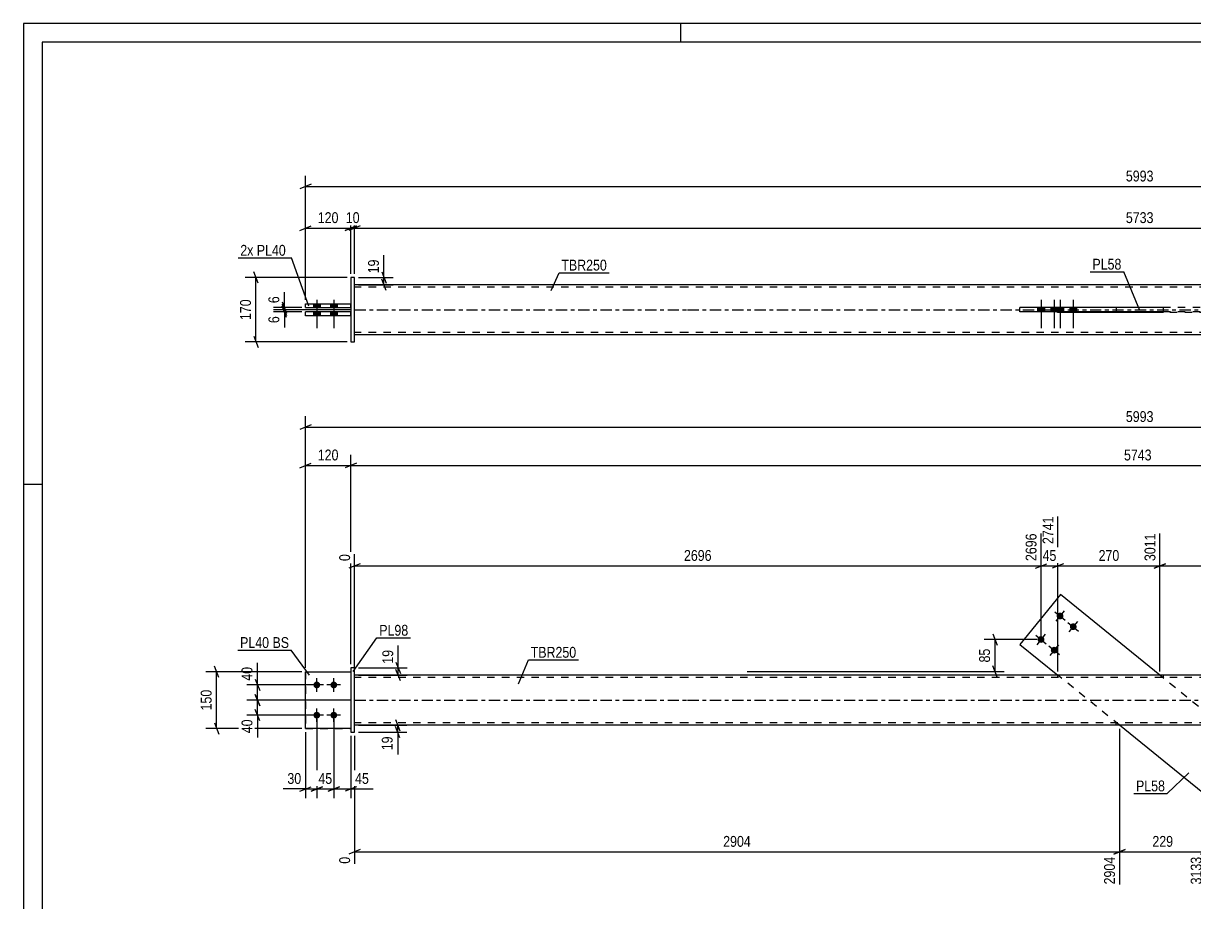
# Model space of a CAD drawing. Header units: millimetres. Extents: x 0 to 594, y 0 to 420.
# Drawn here: x 0 to 309.9, y 187.3 to 420 of the extents above; entities that cross this region are included whole.
import ezdxf

# ---------------------------------------------------------------- set-up
doc = ezdxf.new("R2010")
doc.units = ezdxf.units.MM
doc.linetypes.add('DXK_LINE_DOT2', pattern=[3.9198, 1.9599, -1.9599])
doc.linetypes.add('DXK_LINE_DOT3', pattern=[5.9187, 2.979, -0.9799, 0.9799, -0.9799])
doc.styles.add('Arial Narrow', font='ARIALN.TTF', dxfattribs={"height": 0.2})

# ---------------------------------------------------------------- blocks, each defined once
blk = doc.blocks.new('Unknown-580874827-1129')
at = {"color": 5, "linetype": 'Continuous'}
for p, q in [((594, 420), (0, 420)), ((0, 420), (0, 0)), ((174, 415), (174, 420)), ((589, 415), (5, 415)), ((5, 415), (5, 5)), ((5, 298), (0, 298))]:
    blk.add_line(p, q, dxfattribs=at)
blk = doc.blocks.new('Part-580874827-1928 - 1901')
at = {"color": 2, "linetype": 'Continuous'}
for p, q in [((74.64, 233.42), (74.64, 248.42)), ((74.64, 248.42), (86.64, 248.42)), ((86.64, 233.42), (74.64, 233.42))]:
    blk.add_line(p, q, dxfattribs=at)
at = {"color": 7, "linetype": 'DXK_LINE_DOT2'}
blk.add_line((86.64, 248.42), (86.64, 233.42), dxfattribs=at)
blk = doc.blocks.new('Part-580874827-1912 - 1901')
at = {"color": 2, "linetype": 'Continuous'}
for p, q in [((175.64, 247.52), (87.64, 247.52)), ((415.08, 247.52), (175.74, 247.52)), ((175.64, 234.32), (87.64, 234.32)), ((415.08, 234.32), (175.74, 234.32))]:
    blk.add_line(p, q, dxfattribs=at)
at = {"color": 7, "linetype": 'DXK_LINE_DOT2'}
for p, q in [((87.64, 234.32), (87.64, 247.52)), ((175.64, 246.92), (87.64, 246.92)), ((415.08, 246.92), (175.74, 246.92)), ((273.69, 247.52), (273.69, 246.92)), ((301.61, 247.52), (301.61, 246.92)), ((175.64, 234.92), (87.64, 234.92)), ((415.08, 234.92), (175.74, 234.92)), ((289.22, 234.32), (289.22, 234.92))]:
    blk.add_line(p, q, dxfattribs=at)
at = {"color": 7, "linetype": 'DXK_LINE_DOT3'}
for p, q in [((87.64, 240.92), (175.64, 240.92)), ((175.74, 240.92), (415.08, 240.92))]:
    blk.add_line(p, q, dxfattribs=at)
blk = doc.blocks.new('Part-580874827-1933 - 1901')
at = {"color": 7, "linetype": 'DXK_LINE_DOT2'}
for p, q in [((74.64, 248.42), (74.64, 233.42)), ((74.64, 248.42), (86.64, 248.42)), ((86.64, 248.42), (86.64, 233.42)), ((74.64, 233.42), (86.64, 233.42))]:
    blk.add_line(p, q, dxfattribs=at)
blk = doc.blocks.new('Part-580874827-1938 - 1901')
at = {"color": 2, "linetype": 'Continuous'}
for p, q in [((87.64, 249.42), (86.64, 249.42)), ((86.64, 249.42), (86.64, 232.42)), ((87.64, 232.42), (87.64, 249.42)), ((86.64, 232.42), (87.64, 232.42))]:
    blk.add_line(p, q, dxfattribs=at)
blk = doc.blocks.new('Part-580874827-1943 - 1901')
at = {"color": 2, "linetype": 'Continuous'}
for p, q in [((274.45, 268.87), (263.74, 255.67)), ((300.77, 247.52), (274.45, 268.87)), ((263.74, 255.67), (273.79, 247.52)), ((316.37, 212.96), (290.06, 234.32)), ((327.08, 226.16), (317.03, 234.32)), ((327.08, 226.16), (316.37, 212.96))]:
    blk.add_line(p, q, dxfattribs=at)
at = {"color": 7, "linetype": 'DXK_LINE_DOT2'}
for p, q in [((290.06, 234.32), (273.79, 247.52)), ((317.03, 234.32), (300.77, 247.52))]:
    blk.add_line(p, q, dxfattribs=at)
blk = doc.blocks.new('Bolt-580874827-1945 - 1901')
at = {"linetype": 'Continuous'}
for points in [[(77.64, 244.02, -1), (77.64, 245.82, -1)], [(82.14, 244.02, -1), (82.14, 245.82, -1)], [(77.64, 236.02, -1), (77.64, 237.82, -1)], [(82.14, 236.02, -1), (82.14, 237.82, -1)]]:
    blk.add_hatch(color=1, dxfattribs=at).paths.add_polyline_path(points)
at = {"color": 1, "linetype": 'Continuous'}
for p, q in [((79.44, 244.92), (75.84, 244.92)), ((77.64, 243.12), (77.64, 246.72)), ((83.94, 244.92), (80.34, 244.92)), ((82.14, 243.12), (82.14, 246.72)), ((77.64, 235.12), (77.64, 238.72)), ((82.14, 235.12), (82.14, 238.72)), ((79.44, 236.92), (75.84, 236.92)), ((83.94, 236.92), (80.34, 236.92))]:
    blk.add_line(p, q, dxfattribs=at)
blk = doc.blocks.new('Bolt-580874827-1946 - 1901')
at = {"linetype": 'Continuous'}
for points in [[(274.9, 263.87, -1), (273.77, 262.47, -1)], [(278.4, 261.04, -1), (277.26, 259.64, -1)], [(269.86, 257.66, -1), (268.73, 256.26, -1)], [(273.36, 254.82, -1), (272.22, 253.43, -1)]]:
    blk.add_hatch(color=1, dxfattribs=at).paths.add_polyline_path(points)
at = {"color": 1, "linetype": 'Continuous'}
for p, q in [((272.94, 264.31), (275.73, 262.04)), ((275.47, 264.57), (273.2, 261.78)), ((276.43, 261.47), (279.23, 259.2)), ((278.97, 261.73), (276.7, 258.94)), ((267.9, 258.1), (270.69, 255.83)), ((270.43, 258.36), (268.16, 255.56)), ((271.39, 255.26), (274.19, 252.99)), ((273.92, 255.52), (271.66, 252.73))]:
    blk.add_line(p, q, dxfattribs=at)
blk = doc.blocks.new('Part-580874827-2347 - 2328')
at = {"color": 2, "linetype": 'Continuous'}
for p, q in [((74.64, 342.63), (74.64, 343.63)), ((86.64, 343.63), (74.64, 343.63)), ((86.64, 342.63), (74.64, 342.63))]:
    blk.add_line(p, q, dxfattribs=at)
at = {"color": 7, "linetype": 'DXK_LINE_DOT2'}
blk.add_line((86.64, 342.63), (86.64, 343.63), dxfattribs=at)
blk = doc.blocks.new('Bolt-580874827-2331 - 2328')
at = {"linetype": 'Continuous'}
for points in [[(76.74, 344.83), (78.54, 344.83), (78.54, 345.83), (76.74, 345.83)], [(76.74, 344.83), (78.54, 344.83), (78.54, 345.83), (76.74, 345.83)], [(81.24, 344.83), (83.04, 344.83), (83.04, 345.83), (81.24, 345.83)], [(81.24, 344.83), (83.04, 344.83), (83.04, 345.83), (81.24, 345.83)], [(76.74, 342.63), (78.54, 342.63), (78.54, 343.63), (76.74, 343.63)], [(76.74, 342.63), (78.54, 342.63), (78.54, 343.63), (76.74, 343.63)], [(81.24, 342.63), (83.04, 342.63), (83.04, 343.63), (81.24, 343.63)], [(81.24, 342.63), (83.04, 342.63), (83.04, 343.63), (81.24, 343.63)]]:
    blk.add_hatch(color=1, dxfattribs=at).paths.add_polyline_path(points)
at = {"color": 1, "linetype": 'Continuous'}
for p, q in [((76.74, 345.83), (76.74, 344.83)), ((76.74, 345.83), (76.74, 344.83)), ((77.64, 346.83), (77.64, 339.33)), ((77.64, 346.83), (77.64, 339.33)), ((78.54, 345.83), (78.54, 344.83)), ((78.54, 345.83), (78.54, 344.83)), ((81.24, 345.83), (81.24, 344.83)), ((81.24, 345.83), (81.24, 344.83)), ((82.14, 346.83), (82.14, 339.33)), ((82.14, 346.83), (82.14, 339.33)), ((83.04, 345.83), (83.04, 344.83)), ((83.04, 345.83), (83.04, 344.83)), ((76.74, 343.63), (76.74, 342.63)), ((76.74, 343.63), (76.74, 342.63)), ((78.54, 343.63), (78.54, 342.63)), ((78.54, 343.63), (78.54, 342.63)), ((81.24, 343.63), (81.24, 342.63)), ((81.24, 343.63), (81.24, 342.63)), ((83.04, 343.63), (83.04, 342.63)), ((83.04, 343.63), (83.04, 342.63))]:
    blk.add_line(p, q, dxfattribs=at)
blk = doc.blocks.new('Part-580874827-2336 - 2328')
at = {"color": 2, "linetype": 'Continuous'}
for p, q in [((263.74, 343.63), (263.74, 344.83)), ((301.61, 344.83), (263.74, 344.83)), ((274.45, 343.63), (274.45, 344.83)), ((301.61, 343.63), (263.74, 343.63))]:
    blk.add_line(p, q, dxfattribs=at)
at = {"color": 7, "linetype": 'DXK_LINE_DOT2'}
for p, q in [((327.08, 344.83), (301.61, 344.83)), ((316.37, 343.63), (316.37, 344.83)), ((327.08, 343.63), (327.08, 344.83)), ((327.08, 343.63), (301.61, 343.63))]:
    blk.add_line(p, q, dxfattribs=at)
blk = doc.blocks.new('Part-580874827-2337 - 2328')
at = {"color": 2, "linetype": 'Continuous'}
for p, q in [((87.64, 352.73), (86.64, 352.73)), ((86.64, 352.73), (86.64, 335.73)), ((87.64, 335.73), (87.64, 352.73)), ((86.64, 335.73), (87.64, 335.73))]:
    blk.add_line(p, q, dxfattribs=at)
blk = doc.blocks.new('Part-580874827-2342 - 2328')
at = {"color": 2, "linetype": 'Continuous'}
for p, q in [((74.64, 344.83), (74.64, 345.83)), ((74.64, 345.83), (86.64, 345.83)), ((74.64, 344.83), (86.64, 344.83))]:
    blk.add_line(p, q, dxfattribs=at)
at = {"color": 7, "linetype": 'DXK_LINE_DOT2'}
blk.add_line((86.64, 344.83), (86.64, 345.83), dxfattribs=at)
blk = doc.blocks.new('Part-580874827-2367 - 2328')
at = {"color": 2, "linetype": 'Continuous'}
for p, q in [((175.64, 350.83), (87.64, 350.83)), ((415.08, 350.83), (175.74, 350.83)), ((273.69, 344.93), (273.69, 344.83)), ((273.69, 344.93), (301.61, 344.93)), ((289.22, 344.93), (289.22, 344.83)), ((301.61, 344.93), (301.61, 343.53)), ((273.69, 343.53), (273.69, 343.63)), ((301.61, 343.53), (273.69, 343.53)), ((289.22, 343.53), (289.22, 343.63)), ((87.64, 337.63), (175.64, 337.63)), ((175.74, 337.63), (415.08, 337.63))]:
    blk.add_line(p, q, dxfattribs=at)
at = {"color": 7, "linetype": 'DXK_LINE_DOT2'}
for p, q in [((87.64, 337.63), (87.64, 350.83)), ((175.64, 350.23), (87.64, 350.23)), ((415.08, 350.23), (175.74, 350.23)), ((273.69, 344.83), (273.69, 343.53)), ((289.22, 344.83), (289.22, 343.53)), ((301.61, 344.93), (317.13, 344.93)), ((317.13, 343.53), (301.61, 343.53)), ((175.64, 338.23), (87.64, 338.23)), ((415.08, 338.23), (175.74, 338.23))]:
    blk.add_line(p, q, dxfattribs=at)
at = {"color": 7, "linetype": 'DXK_LINE_DOT3'}
for p, q in [((87.64, 344.23), (175.64, 344.23)), ((175.74, 344.23), (415.08, 344.23))]:
    blk.add_line(p, q, dxfattribs=at)
blk = doc.blocks.new('Bolt-580874827-2373 - 2328')
at = {"linetype": 'Continuous'}
for points in [[(270.2, 344.83), (268.4, 344.83), (268.4, 343.63), (270.2, 343.63)], [(273.69, 344.83), (271.89, 344.83), (271.89, 343.63), (273.69, 343.63)], [(275.24, 344.83), (273.44, 344.83), (273.44, 343.63), (275.24, 343.63)], [(278.73, 344.83), (276.93, 344.83), (276.93, 343.63), (278.73, 343.63)]]:
    blk.add_hatch(color=1, dxfattribs=at).paths.add_polyline_path(points)
at = {"color": 1, "linetype": 'Continuous'}
for p, q in [((268.4, 344.83), (268.4, 343.63)), ((269.3, 346.83), (269.3, 339.33)), ((270.2, 344.83), (270.2, 343.63)), ((271.89, 344.83), (271.89, 343.63)), ((272.79, 346.83), (272.79, 339.33)), ((273.44, 344.83), (273.44, 343.63)), ((273.69, 344.83), (273.69, 343.63)), ((274.34, 346.83), (274.34, 339.33)), ((275.24, 344.83), (275.24, 343.63)), ((276.93, 344.83), (276.93, 343.63)), ((277.83, 346.83), (277.83, 339.33)), ((278.73, 344.83), (278.73, 343.63))]:
    blk.add_line(p, q, dxfattribs=at)
blk = doc.blocks.new('StraightDimension-580874827-2155 - 1901')
at = {"color": 7, "linetype": 'Continuous'}
for p, q in [((290.06, 233.32), (290.06, 192.13)), ((312.99, 220.5), (312.99, 192.13)), ((291.56, 201.34), (288.56, 200.14)), ((290.06, 200.74), (312.99, 200.74)), ((311.49, 200.14), (314.49, 201.34))]:
    blk.add_line(p, q, dxfattribs=at)
at = {"color": 0}
blk.add_wipeout([(304.87, 201.49), (304.87, 205.69), (298.18, 205.69), (298.18, 201.49)], dxfattribs=at)
at = {"color": 0, "linetype": 'Continuous'}
blk.add_wipeout([(312.39, 200.04), (308.19, 200.04), (308.19, 191.53), (312.39, 191.53)], dxfattribs=at)
at = {"color": 3, "style": 'Arial Narrow'}
blk.add_text('229', height=2.863, dxfattribs=at).set_placement((298.78, 202.09))
at = {"color": 3, "linetype": 'Continuous', "style": 'Arial Narrow'}
blk.add_text('3133', height=2.863, rotation=90.0002, dxfattribs=at).set_placement((311.79, 192.13))
blk = doc.blocks.new('StraightDimension-580874827-1978 - 1901')
at = {"color": 7, "linetype": 'Continuous'}
for p, q in [((74.64, 249.42), (74.64, 305.85)), ((86.64, 250.42), (86.64, 305.85)), ((73.14, 302.4), (76.14, 303.6)), ((74.64, 303), (86.64, 303)), ((88.14, 303.6), (85.14, 302.4))]:
    blk.add_line(p, q, dxfattribs=at)
at = {"color": 0}
blk.add_wipeout([(83.98, 303.75), (83.98, 307.95), (77.3, 307.95), (77.3, 303.75)], dxfattribs=at)
at = {"color": 3, "style": 'Arial Narrow'}
blk.add_text('120', height=2.863, dxfattribs=at).set_placement((77.9, 304.35))
blk = doc.blocks.new('StraightDimension-580874827-2125 - 1901')
at = {"color": 7, "linetype": 'Continuous'}
for p, q in [((88.64, 249.42), (101.6, 249.42)), ((98.6, 250.92), (99.8, 247.92)), ((99.8, 246.02), (98.6, 249.02)), ((99.2, 247.52), (99.2, 249.42)), ((88.64, 247.52), (101.6, 247.52))]:
    blk.add_line(p, q, dxfattribs=at)
at = {"color": 0}
blk.add_wipeout([(98.45, 254.8), (94.25, 254.8), (94.25, 249.94), (98.45, 249.94)], dxfattribs=at)
at = {"color": 7, "linetype": 'Continuous'}
blk.add_line((99.2, 249.42), (99.2, 255.32), dxfattribs=at)
blk.add_line((99.2, 249.42), (99.2, 255.32), dxfattribs=at)
at = {"color": 3, "style": 'Arial Narrow'}
blk.add_text('19', height=2.863, rotation=90.0002, dxfattribs=at).set_placement((97.85, 250.54))
blk = doc.blocks.new('StraightDimension-580874827-2235 - 1901')
at = {"color": 7, "linetype": 'Continuous'}
for p, q in [((273.79, 248.52), (273.79, 289.52)), ((300.77, 248.52), (300.77, 285.02)), ((275.29, 277.01), (272.29, 275.81)), ((273.79, 276.41), (300.77, 276.41)), ((299.27, 275.81), (302.27, 277.01))]:
    blk.add_line(p, q, dxfattribs=at)
at = {"color": 0, "linetype": 'Continuous'}
blk.add_wipeout([(300.17, 285.62), (295.97, 285.62), (295.97, 277.11), (300.17, 277.11)], dxfattribs=at)
at = {"color": 0}
blk.add_wipeout([(290.62, 277.16), (290.62, 281.36), (283.94, 281.36), (283.94, 277.16)], dxfattribs=at)
at = {"color": 3, "linetype": 'Continuous', "style": 'Arial Narrow'}
blk.add_text('3011', height=2.863, rotation=90.0002, dxfattribs=at).set_placement((299.57, 277.71))
at = {"color": 3, "style": 'Arial Narrow'}
blk.add_text('270', height=2.863, dxfattribs=at).set_placement((284.54, 277.76))
blk = doc.blocks.new('StraightDimension-580874827-2098 - 1901')
at = {"color": 7, "linetype": 'Continuous'}
for p, q in [((76.64, 244.92), (59.09, 244.92)), ((61.34, 246.42), (62.54, 243.42)), ((61.94, 240.92), (61.94, 244.92)), ((62.54, 239.42), (61.34, 242.42)), ((86.64, 240.92), (59.09, 240.92))]:
    blk.add_line(p, q, dxfattribs=at)
at = {"color": 0}
blk.add_wipeout([(61.19, 250.3), (56.99, 250.3), (56.99, 245.44), (61.19, 245.44)], dxfattribs=at)
at = {"color": 7, "linetype": 'Continuous'}
blk.add_line((61.94, 244.92), (61.94, 250.82), dxfattribs=at)
blk.add_line((61.94, 244.92), (61.94, 250.82), dxfattribs=at)
at = {"color": 3, "style": 'Arial Narrow'}
blk.add_text('40', height=2.863, rotation=90.0002, dxfattribs=at).set_placement((60.59, 246.04))
blk = doc.blocks.new('StraightDimension-580874827-1973 - 1901')
at = {"color": 7, "linetype": 'Continuous'}
for p, q in [((86.64, 250.42), (86.64, 305.85)), ((88.14, 303.6), (85.14, 302.4)), ((86.64, 303), (503.18, 303))]:
    blk.add_line(p, q, dxfattribs=at)
at = {"color": 0}
blk.add_wipeout([(299.17, 303.75), (299.17, 307.95), (290.66, 307.95), (290.66, 303.75)], dxfattribs=at)
at = {"color": 3, "style": 'Arial Narrow'}
blk.add_text('5743', height=2.863, dxfattribs=at).set_placement((291.26, 304.35))
blk = doc.blocks.new('StraightDimension-580874827-1996 - 1901')
at = {"color": 7, "linetype": 'Continuous'}
for p, q in [((256.54, 258.46), (257.74, 255.46)), ((268.3, 256.96), (254.29, 256.96)), ((257.14, 248.44), (257.14, 256.96)), ((191.53, 248.44), (259.54, 248.44)), ((257.74, 246.94), (256.54, 249.94))]:
    blk.add_line(p, q, dxfattribs=at)
at = {"color": 0}
blk.add_wipeout([(256.39, 255.13), (252.19, 255.13), (252.19, 250.27), (256.39, 250.27)], dxfattribs=at)
at = {"color": 3, "style": 'Arial Narrow'}
blk.add_text('85', height=2.863, rotation=90.0002, dxfattribs=at).set_placement((255.79, 250.87))
blk = doc.blocks.new('StraightDimension-580874827-2041 - 1901')
at = {"color": 7, "linetype": 'Continuous'}
for p, q in [((73.64, 248.42), (48.29, 248.42)), ((51.74, 246.92), (50.54, 249.92)), ((51.14, 233.42), (51.14, 248.42)), ((73.64, 233.42), (48.29, 233.42)), ((50.54, 234.92), (51.74, 231.92))]:
    blk.add_line(p, q, dxfattribs=at)
at = {"color": 0}
blk.add_wipeout([(50.39, 244.26), (46.19, 244.26), (46.19, 237.58), (50.39, 237.58)], dxfattribs=at)
at = {"color": 3, "style": 'Arial Narrow'}
blk.add_text('150', height=2.863, rotation=90.0002, dxfattribs=at).set_placement((49.79, 238.18))
blk = doc.blocks.new('StraightDimension-580874827-2257 - 1901')
at = {"color": 7, "linetype": 'Continuous'}
for p, q in [((273.79, 248.52), (273.79, 289.52)), ((269.3, 257.96), (269.3, 285.02)), ((267.8, 275.81), (270.8, 277.01)), ((269.3, 276.41), (273.79, 276.41)), ((275.29, 277.01), (272.29, 275.81))]:
    blk.add_line(p, q, dxfattribs=at)
at = {"color": 0}
blk.add_wipeout([(273.97, 277.16), (273.97, 281.36), (269.12, 281.36), (269.12, 277.16)], dxfattribs=at)
at = {"color": 0, "linetype": 'Continuous'}
blk.add_wipeout([(273.19, 290.12), (268.99, 290.12), (268.99, 281.61), (273.19, 281.61)], dxfattribs=at)
at = {"color": 3, "linetype": 'Continuous', "style": 'Arial Narrow'}
blk.add_text('2741', height=2.863, rotation=90.0002, dxfattribs=at).set_placement((272.59, 282.21))
at = {"color": 3, "style": 'Arial Narrow'}
blk.add_text('45', height=2.863, dxfattribs=at).set_placement((269.72, 277.76))
blk = doc.blocks.new('StraightDimension-580874827-2111 - 1901')
at = {"color": 7, "linetype": 'Continuous'}
for p, q in [((61.34, 242.42), (62.54, 239.42)), ((86.64, 240.92), (59.09, 240.92)), ((61.94, 236.92), (61.94, 240.92)), ((76.64, 236.92), (59.09, 236.92)), ((62.54, 235.42), (61.34, 238.42))]:
    blk.add_line(p, q, dxfattribs=at)
at = {"color": 0}
blk.add_wipeout([(61.19, 236.39), (56.99, 236.39), (56.99, 231.54), (61.19, 231.54)], dxfattribs=at)
at = {"color": 7, "linetype": 'Continuous'}
blk.add_line((61.94, 236.92), (61.94, 231.01), dxfattribs=at)
blk.add_line((61.94, 236.92), (61.94, 231.01), dxfattribs=at)
at = {"color": 3, "style": 'Arial Narrow'}
blk.add_text('40', height=2.863, rotation=90.0002, dxfattribs=at).set_placement((60.59, 232.14))
blk = doc.blocks.new('StraightDimension-580874827-2134 - 1901')
at = {"color": 7, "linetype": 'Continuous'}
for p, q in [((98.45, 235.82), (99.65, 232.82)), ((88.64, 234.32), (101.45, 234.32)), ((99.65, 230.92), (98.45, 233.92)), ((99.05, 232.42), (99.05, 234.32)), ((88.64, 232.42), (101.45, 232.42))]:
    blk.add_line(p, q, dxfattribs=at)
at = {"color": 0}
blk.add_wipeout([(98.3, 231.89), (94.1, 231.89), (94.1, 227.04), (98.3, 227.04)], dxfattribs=at)
at = {"color": 7, "linetype": 'Continuous'}
blk.add_line((99.05, 232.42), (99.05, 226.51), dxfattribs=at)
blk.add_line((99.05, 232.42), (99.05, 226.51), dxfattribs=at)
at = {"color": 3, "style": 'Arial Narrow'}
blk.add_text('19', height=2.863, rotation=90.0002, dxfattribs=at).set_placement((97.7, 227.64))
blk = doc.blocks.new('StraightDimension-580874827-2143 - 1901')
at = {"color": 7, "linetype": 'Continuous'}
for p, q in [((290.06, 233.32), (290.06, 192.13)), ((87.64, 231.42), (87.64, 197.61)), ((89.14, 201.34), (86.14, 200.14)), ((87.64, 200.74), (290.06, 200.74)), ((288.56, 200.14), (291.56, 201.34))]:
    blk.add_line(p, q, dxfattribs=at)
at = {"color": 0}
blk.add_wipeout([(193.11, 201.49), (193.11, 205.69), (184.59, 205.69), (184.59, 201.49)], dxfattribs=at)
at = {"color": 0, "linetype": 'Continuous'}
for points in [[(87.04, 200.04), (82.84, 200.04), (82.84, 197.01), (87.04, 197.01)], [(289.46, 200.04), (285.26, 200.04), (285.26, 191.53), (289.46, 191.53)]]:
    blk.add_wipeout(points, dxfattribs=at)
at = {"color": 3, "style": 'Arial Narrow'}
blk.add_text('2904', height=2.863, dxfattribs=at).set_placement((185.19, 202.09))
at = {"color": 3, "linetype": 'Continuous', "style": 'Arial Narrow'}
for s, height, p in [('0', 2.86, (86.44, 197.61)), ('2904', 2.863, (288.86, 192.13))]:
    blk.add_text(s, height=height, rotation=90.0002, dxfattribs=at).set_placement(p)
blk = doc.blocks.new('StraightDimension-580874827-2196 - 1901')
at = {"color": 7, "linetype": 'Continuous'}
for p, q in [((77.64, 235.92), (77.64, 214.99)), ((74.64, 232.42), (74.64, 214.99)), ((73.14, 216.79), (76.14, 217.99)), ((74.64, 217.39), (77.64, 217.39)), ((79.14, 217.99), (76.14, 216.79))]:
    blk.add_line(p, q, dxfattribs=at)
at = {"color": 0}
blk.add_wipeout([(74.12, 218.14), (74.12, 222.34), (69.26, 222.34), (69.26, 218.14)], dxfattribs=at)
at = {"color": 7, "linetype": 'Continuous'}
blk.add_line((74.64, 217.39), (68.74, 217.39), dxfattribs=at)
blk.add_line((74.64, 217.39), (68.74, 217.39), dxfattribs=at)
at = {"color": 3, "style": 'Arial Narrow'}
blk.add_text('30', height=2.863, dxfattribs=at).set_placement((69.86, 218.74))
blk = doc.blocks.new('StraightDimension-580874827-2206 - 1901')
at = {"color": 7, "linetype": 'Continuous'}
for p, q in [((77.64, 235.92), (77.64, 214.99)), ((82.14, 235.92), (82.14, 214.99)), ((76.14, 216.79), (79.14, 217.99)), ((77.64, 217.39), (82.14, 217.39)), ((83.64, 217.99), (80.64, 216.79))]:
    blk.add_line(p, q, dxfattribs=at)
at = {"color": 0}
blk.add_wipeout([(82.32, 218.14), (82.32, 222.34), (77.46, 222.34), (77.46, 218.14)], dxfattribs=at)
at = {"color": 3, "style": 'Arial Narrow'}
blk.add_text('45', height=2.863, dxfattribs=at).set_placement((78.06, 218.74))
blk = doc.blocks.new('StraightDimension-580874827-2213 - 1901')
at = {"color": 7, "linetype": 'Continuous'}
for p, q in [((82.14, 235.92), (82.14, 214.99)), ((86.64, 231.42), (86.64, 214.99)), ((80.64, 216.79), (83.64, 217.99)), ((82.14, 217.39), (86.64, 217.39)), ((88.14, 217.99), (85.14, 216.79))]:
    blk.add_line(p, q, dxfattribs=at)
at = {"color": 0}
blk.add_wipeout([(92.02, 218.14), (92.02, 222.34), (87.17, 222.34), (87.17, 218.14)], dxfattribs=at)
at = {"color": 7, "linetype": 'Continuous'}
blk.add_line((86.64, 217.39), (92.55, 217.39), dxfattribs=at)
blk.add_line((86.64, 217.39), (92.55, 217.39), dxfattribs=at)
at = {"color": 3, "style": 'Arial Narrow'}
blk.add_text('45', height=2.863, dxfattribs=at).set_placement((87.77, 218.74))
blk = doc.blocks.new('StraightDimension-580874827-2221 - 1901')
at = {"color": 7, "linetype": 'Continuous'}
for p, q in [((300.77, 248.52), (300.77, 285.02)), ((503.18, 249.42), (503.18, 285.02)), ((302.27, 277.01), (299.27, 275.81)), ((300.77, 276.41), (503.18, 276.41)), ((501.68, 275.81), (504.68, 277.01))]:
    blk.add_line(p, q, dxfattribs=at)
at = {"color": 0, "linetype": 'Continuous'}
blk.add_wipeout([(502.58, 285.62), (498.38, 285.62), (498.38, 277.11), (502.58, 277.11)], dxfattribs=at)
at = {"color": 0}
blk.add_wipeout([(406.23, 277.16), (406.23, 281.36), (397.72, 281.36), (397.72, 277.16)], dxfattribs=at)
at = {"color": 3, "linetype": 'Continuous', "style": 'Arial Narrow'}
blk.add_text('5733', height=2.863, rotation=90.0002, dxfattribs=at).set_placement((501.98, 277.71))
at = {"color": 3, "style": 'Arial Narrow'}
blk.add_text('2722', height=2.863, dxfattribs=at).set_placement((398.32, 277.76))
blk = doc.blocks.new('StraightDimension-580874827-2273 - 1901')
at = {"color": 7, "linetype": 'Continuous'}
for p, q in [((269.3, 257.96), (269.3, 285.02)), ((87.64, 248.52), (87.64, 279.54)), ((89.14, 277.01), (86.14, 275.81)), ((87.64, 276.41), (269.3, 276.41)), ((267.8, 275.81), (270.8, 277.01))]:
    blk.add_line(p, q, dxfattribs=at)
at = {"color": 0, "linetype": 'Continuous'}
for points in [[(268.7, 285.62), (264.5, 285.62), (264.5, 277.11), (268.7, 277.11)], [(87.04, 280.14), (82.84, 280.14), (82.84, 277.11), (87.04, 277.11)]]:
    blk.add_wipeout(points, dxfattribs=at)
at = {"color": 0}
blk.add_wipeout([(182.73, 277.16), (182.73, 281.36), (174.21, 281.36), (174.21, 277.16)], dxfattribs=at)
at = {"color": 3, "linetype": 'Continuous', "style": 'Arial Narrow'}
for s, height, p in [('2696', 2.863, (268.1, 277.71)), ('0', 2.86, (86.44, 277.71))]:
    blk.add_text(s, height=height, rotation=90.0002, dxfattribs=at).set_placement(p)
at = {"color": 3, "style": 'Arial Narrow'}
blk.add_text('2696', height=2.863, dxfattribs=at).set_placement((174.81, 277.76))
blk = doc.blocks.new('StraightDimension-580874827-2284 - 1901')
at = {"color": 7, "linetype": 'Continuous'}
for p, q in [((76.14, 313.77), (73.14, 312.57)), ((74.64, 249.42), (74.64, 316.02)), ((74.64, 313.17), (516.18, 313.17))]:
    blk.add_line(p, q, dxfattribs=at)
at = {"color": 0}
blk.add_wipeout([(299.67, 313.92), (299.67, 318.12), (291.16, 318.12), (291.16, 313.92)], dxfattribs=at)
at = {"color": 3, "style": 'Arial Narrow'}
blk.add_text('5993', height=2.863, dxfattribs=at).set_placement((291.76, 314.52))
blk = doc.blocks.new('StraightDimension-580874827-2483 - 2328')
at = {"color": 7, "linetype": 'Continuous'}
for p, q in [((73.14, 365.22), (76.14, 366.42)), ((74.64, 346.83), (74.64, 368.67)), ((74.64, 365.82), (86.64, 365.82)), ((88.14, 366.42), (85.14, 365.22)), ((86.64, 353.73), (86.64, 368.67))]:
    blk.add_line(p, q, dxfattribs=at)
at = {"color": 0}
blk.add_wipeout([(83.98, 366.57), (83.98, 370.77), (77.3, 370.77), (77.3, 366.57)], dxfattribs=at)
at = {"color": 3, "style": 'Arial Narrow'}
blk.add_text('120', height=2.863, dxfattribs=at).set_placement((77.9, 367.17))
blk = doc.blocks.new('StraightDimension-580874827-2524 - 2328')
at = {"color": 7, "linetype": 'Continuous'}
for p, q in [((62.15, 351.23), (60.95, 354.23)), ((85.64, 352.73), (58.7, 352.73)), ((61.55, 335.73), (61.55, 352.73)), ((85.64, 335.73), (58.7, 335.73)), ((60.95, 337.23), (62.15, 334.23))]:
    blk.add_line(p, q, dxfattribs=at)
at = {"color": 0}
blk.add_wipeout([(60.8, 347.57), (56.6, 347.57), (56.6, 340.89), (60.8, 340.89)], dxfattribs=at)
at = {"color": 3, "style": 'Arial Narrow'}
blk.add_text('170', height=2.863, rotation=90.0002, dxfattribs=at).set_placement((60.2, 341.49))
blk = doc.blocks.new('StraightDimension-580874827-2406 - 2328')
at = {"color": 7, "linetype": 'Continuous'}
for p, q in [((86.64, 344.23), (66.2, 344.23)), ((68.45, 345.73), (69.65, 342.73)), ((69.65, 342.13), (68.45, 345.13)), ((69.05, 343.63), (69.05, 344.23)), ((73.64, 343.63), (66.2, 343.63))]:
    blk.add_line(p, q, dxfattribs=at)
at = {"color": 0}
blk.add_wipeout([(68.3, 343.11), (64.1, 343.11), (64.1, 340.08), (68.3, 340.08)], dxfattribs=at)
at = {"color": 7, "linetype": 'Continuous'}
blk.add_line((69.05, 343.63), (69.05, 339.55), dxfattribs=at)
blk.add_line((69.05, 343.63), (69.05, 339.55), dxfattribs=at)
at = {"color": 3, "style": 'Arial Narrow'}
blk.add_text('6', height=2.86, rotation=90.0002, dxfattribs=at).set_placement((67.7, 340.68))
blk = doc.blocks.new('StraightDimension-580874827-2379 - 2328')
at = {"color": 7, "linetype": 'Continuous'}
for p, q in [((94.82, 354.23), (96.02, 351.23)), ((88.64, 352.73), (97.82, 352.73)), ((88.64, 350.83), (97.82, 350.83)), ((96.02, 349.33), (94.82, 352.33)), ((95.42, 350.83), (95.42, 352.73))]:
    blk.add_line(p, q, dxfattribs=at)
at = {"color": 0}
blk.add_wipeout([(94.67, 358.11), (90.47, 358.11), (90.47, 353.26), (94.67, 353.26)], dxfattribs=at)
at = {"color": 7, "linetype": 'Continuous'}
blk.add_line((95.42, 352.73), (95.42, 358.64), dxfattribs=at)
blk.add_line((95.42, 352.73), (95.42, 358.64), dxfattribs=at)
at = {"color": 3, "style": 'Arial Narrow'}
blk.add_text('19', height=2.863, rotation=90.0002, dxfattribs=at).set_placement((94.07, 353.86))
blk = doc.blocks.new('StraightDimension-580874827-2390 - 2328')
at = {"color": 7, "linetype": 'Continuous'}
for p, q in [((73.64, 344.83), (66.2, 344.83)), ((86.64, 344.23), (66.2, 344.23)), ((68.45, 346.33), (69.65, 343.33)), ((69.65, 342.73), (68.45, 345.73)), ((69.05, 344.23), (69.05, 344.83))]:
    blk.add_line(p, q, dxfattribs=at)
at = {"color": 0}
blk.add_wipeout([(68.3, 348.38), (64.1, 348.38), (64.1, 345.36), (68.3, 345.36)], dxfattribs=at)
at = {"color": 7, "linetype": 'Continuous'}
blk.add_line((69.05, 344.83), (69.05, 348.91), dxfattribs=at)
blk.add_line((69.05, 344.83), (69.05, 348.91), dxfattribs=at)
at = {"color": 3, "style": 'Arial Narrow'}
blk.add_text('6', height=2.86, rotation=90.0002, dxfattribs=at).set_placement((67.7, 345.96))
blk = doc.blocks.new('StraightDimension-580874827-2473 - 2328')
at = {"color": 7, "linetype": 'Continuous'}
for p, q in [((89.14, 366.42), (86.14, 365.22)), ((87.64, 353.73), (87.64, 368.67)), ((87.64, 365.82), (503.18, 365.82))]:
    blk.add_line(p, q, dxfattribs=at)
at = {"color": 0}
blk.add_wipeout([(299.67, 366.57), (299.67, 370.77), (291.16, 370.77), (291.16, 366.57)], dxfattribs=at)
at = {"color": 3, "style": 'Arial Narrow'}
blk.add_text('5733', height=2.863, dxfattribs=at).set_placement((291.76, 367.17))
blk = doc.blocks.new('StraightDimension-580874827-2493 - 2328')
at = {"color": 7, "linetype": 'Continuous'}
for p, q in [((85.14, 365.22), (88.14, 366.42)), ((89.14, 366.42), (86.14, 365.22)), ((86.64, 353.73), (86.64, 368.67)), ((86.64, 365.82), (87.64, 365.82)), ((87.64, 353.73), (87.64, 368.67))]:
    blk.add_line(p, q, dxfattribs=at)
at = {"color": 0}
blk.add_wipeout([(89.57, 366.57), (89.57, 370.77), (84.71, 370.77), (84.71, 366.57)], dxfattribs=at)
at = {"color": 3, "style": 'Arial Narrow'}
blk.add_text('10', height=2.863, dxfattribs=at).set_placement((85.31, 367.17))
blk = doc.blocks.new('StraightDimension-580874827-2504 - 2328')
at = {"color": 7, "linetype": 'Continuous'}
for p, q in [((74.64, 346.83), (74.64, 379.68)), ((76.14, 377.43), (73.14, 376.23)), ((74.64, 376.83), (516.18, 376.83))]:
    blk.add_line(p, q, dxfattribs=at)
at = {"color": 0}
blk.add_wipeout([(299.67, 377.58), (299.67, 381.78), (291.16, 381.78), (291.16, 377.58)], dxfattribs=at)
at = {"color": 3, "style": 'Arial Narrow'}
blk.add_text('5993', height=2.863, dxfattribs=at).set_placement((291.76, 378.18))
blk = doc.blocks.new('Mark-580874827-1908 - 1901')
at = {"color": 0}
blk.add_wipeout([(146.31, 252.13), (146.31, 255.13), (134.25, 255.13), (134.25, 252.13)], dxfattribs=at)
blk.add_wipeout([(146.31, 252.13), (146.31, 255.13), (134.25, 255.13), (134.25, 252.13)], dxfattribs=at)
at = {"color": 30, "linetype": 'Continuous'}
for p, q in [((131.05, 245.18), (133.65, 251.53)), ((133.65, 251.53), (146.91, 251.53))]:
    blk.add_line(p, q, dxfattribs=at)
at = {"color": 3, "style": 'Arial Narrow'}
blk.add_text('TBR250', height=2.863, dxfattribs=at).set_placement((134.25, 252.13))
blk = doc.blocks.new('Mark-580874827-1934 - 1901')
at = {"color": 0}
blk.add_wipeout([(101.85, 257.96), (101.85, 260.96), (94.17, 260.96), (94.17, 257.96)], dxfattribs=at)
blk.add_wipeout([(101.85, 257.96), (101.85, 260.96), (94.17, 260.96), (94.17, 257.96)], dxfattribs=at)
at = {"color": 30, "linetype": 'Continuous'}
for p, q in [((87.28, 248.5), (93.57, 257.36)), ((93.57, 257.36), (102.45, 257.36))]:
    blk.add_line(p, q, dxfattribs=at)
at = {"color": 3, "style": 'Arial Narrow'}
blk.add_text('PL98', height=2.863, dxfattribs=at).set_placement((94.17, 257.96))
blk = doc.blocks.new('Mark-580874827-1939 - 1901')
at = {"color": 0}
blk.add_wipeout([(302.12, 216.77), (302.12, 219.77), (294.44, 219.77), (294.44, 216.77)], dxfattribs=at)
blk.add_wipeout([(302.12, 216.77), (302.12, 219.77), (294.44, 219.77), (294.44, 216.77)], dxfattribs=at)
at = {"color": 30, "linetype": 'Continuous'}
for p in [(308.39, 221.65), (293.84, 216.17)]:
    blk.add_line(p, (302.72, 216.17), dxfattribs=at)
at = {"color": 3, "style": 'Arial Narrow'}
blk.add_text('PL58', height=2.863, dxfattribs=at).set_placement((294.44, 216.77))
blk = doc.blocks.new('MarkSet-580874827-2313 - 1901')
at = {"color": 0}
blk.add_wipeout([(65.02, 254.71), (65.02, 257.71), (57.34, 257.71), (57.34, 254.71)], dxfattribs=at)
blk.add_wipeout([(65.02, 254.71), (65.02, 257.71), (57.34, 257.71), (57.34, 254.71)], dxfattribs=at)
blk.add_wipeout([(70.3, 254.71), (70.3, 257.71), (65.92, 257.71), (65.92, 254.71)], dxfattribs=at)
blk.add_wipeout([(70.3, 254.71), (70.3, 257.71), (65.92, 257.71), (65.92, 254.71)], dxfattribs=at)
at = {"color": 30, "linetype": 'Continuous'}
for p in [(56.74, 254.11), (75.68, 247.48)]:
    blk.add_line(p, (70.9, 254.11), dxfattribs=at)
at = {"color": 3, "style": 'Arial Narrow'}
for s, p in [('PL40', (57.34, 254.71)), ('BS', (65.92, 254.71))]:
    blk.add_text(s, height=2.863, dxfattribs=at).set_placement(p)
blk = doc.blocks.new('Mark-580874827-2332 - 2328')
at = {"color": 0}
blk.add_wipeout([(290.58, 354.84), (290.58, 357.84), (282.91, 357.84), (282.91, 354.84)], dxfattribs=at)
blk.add_wipeout([(290.58, 354.84), (290.58, 357.84), (282.91, 357.84), (282.91, 354.84)], dxfattribs=at)
at = {"color": 30, "linetype": 'Continuous'}
for p in [(282.31, 354.24), (295.48, 344.06)]:
    blk.add_line(p, (291.18, 354.24), dxfattribs=at)
at = {"color": 3, "style": 'Arial Narrow'}
blk.add_text('PL58', height=2.863, dxfattribs=at).set_placement((282.91, 354.84))
blk = doc.blocks.new('Mark-580874827-2363 - 2328')
at = {"color": 0}
blk.add_wipeout([(154.41, 354.6), (154.41, 357.6), (142.36, 357.6), (142.36, 354.6)], dxfattribs=at)
blk.add_wipeout([(154.41, 354.6), (154.41, 357.6), (142.36, 357.6), (142.36, 354.6)], dxfattribs=at)
at = {"color": 30, "linetype": 'Continuous'}
for p, q in [((139.65, 349.34), (141.76, 354)), ((141.76, 354), (155.01, 354))]:
    blk.add_line(p, q, dxfattribs=at)
at = {"color": 3, "style": 'Arial Narrow'}
blk.add_text('TBR250', height=2.863, dxfattribs=at).set_placement((142.36, 354.6))
blk = doc.blocks.new('MarkSet-580874827-2556 - 2328')
at = {"color": 0}
blk.add_wipeout([(60.86, 358.52), (60.86, 361.52), (57.39, 361.52), (57.39, 358.52)], dxfattribs=at)
blk.add_wipeout([(60.86, 358.52), (60.86, 361.52), (57.39, 361.52), (57.39, 358.52)], dxfattribs=at)
blk.add_wipeout([(69.44, 358.52), (69.44, 361.52), (61.76, 361.52), (61.76, 358.52)], dxfattribs=at)
blk.add_wipeout([(69.44, 358.52), (69.44, 361.52), (61.76, 361.52), (61.76, 358.52)], dxfattribs=at)
at = {"color": 30, "linetype": 'Continuous'}
for p in [(56.79, 357.92), (75.49, 345.21)]:
    blk.add_line(p, (70.94, 357.92), dxfattribs=at)
at = {"color": 3, "style": 'Arial Narrow'}
for s, p in [('2x', (57.39, 358.52)), ('PL40', (61.76, 358.52))]:
    blk.add_text(s, height=2.863, dxfattribs=at).set_placement(p)

msp = doc.modelspace()

# ---------------------------------------------------------------- block references
for name in ['Unknown-580874827-1129', 'Part-580874827-2337 - 2328', 'Part-580874827-2367 - 2328', 'Part-580874827-2342 - 2328', 'Bolt-580874827-2331 - 2328', 'Part-580874827-2336 - 2328', 'Bolt-580874827-2373 - 2328', 'Part-580874827-2347 - 2328', 'Part-580874827-1943 - 1901', 'Bolt-580874827-1946 - 1901', 'Part-580874827-1928 - 1901', 'Part-580874827-1933 - 1901', 'Part-580874827-1938 - 1901', 'Bolt-580874827-1945 - 1901', 'Part-580874827-1912 - 1901']:
    msp.add_blockref(name, (0, 0))

# ---------------------------------------------------------------- next in the draw order: block references
for name in ['StraightDimension-580874827-2483 - 2328', 'StraightDimension-580874827-1978 - 1901', 'StraightDimension-580874827-2235 - 1901', 'StraightDimension-580874827-2134 - 1901', 'StraightDimension-580874827-2155 - 1901']:
    msp.add_blockref(name, (0, 0))

# ---------------------------------------------------------------- next in the draw order: block references
for name in ['StraightDimension-580874827-2379 - 2328', 'StraightDimension-580874827-2524 - 2328', 'StraightDimension-580874827-2125 - 1901', 'StraightDimension-580874827-2098 - 1901', 'Mark-580874827-1939 - 1901']:
    msp.add_blockref(name, (0, 0))

# ---------------------------------------------------------------- next in the draw order: block references
for name in ['StraightDimension-580874827-2473 - 2328', 'StraightDimension-580874827-2406 - 2328', 'StraightDimension-580874827-1973 - 1901', 'StraightDimension-580874827-2041 - 1901']:
    msp.add_blockref(name, (0, 0))

# ---------------------------------------------------------------- next in the draw order: block references
for name in ['StraightDimension-580874827-2493 - 2328', 'StraightDimension-580874827-2390 - 2328', 'StraightDimension-580874827-2221 - 1901', 'StraightDimension-580874827-1996 - 1901', 'StraightDimension-580874827-2111 - 1901']:
    msp.add_blockref(name, (0, 0))

# ---------------------------------------------------------------- next in the draw order: block references
for name in ['StraightDimension-580874827-2504 - 2328', 'StraightDimension-580874827-2257 - 1901', 'StraightDimension-580874827-2196 - 1901', 'StraightDimension-580874827-2143 - 1901']:
    msp.add_blockref(name, (0, 0))

# ---------------------------------------------------------------- next in the draw order: block references
for name in ['MarkSet-580874827-2556 - 2328', 'Mark-580874827-2363 - 2328', 'Mark-580874827-2332 - 2328', 'StraightDimension-580874827-2273 - 1901', 'StraightDimension-580874827-2206 - 1901']:
    msp.add_blockref(name, (0, 0))

# ---------------------------------------------------------------- next in the draw order: block references
for name in ['StraightDimension-580874827-2284 - 1901', 'StraightDimension-580874827-2213 - 1901']:
    msp.add_blockref(name, (0, 0))

# ---------------------------------------------------------------- next in the draw order: block references
for name in ['Mark-580874827-1934 - 1901', 'MarkSet-580874827-2313 - 1901', 'Mark-580874827-1908 - 1901']:
    msp.add_blockref(name, (0, 0))

doc.saveas('drawing.dxf')
